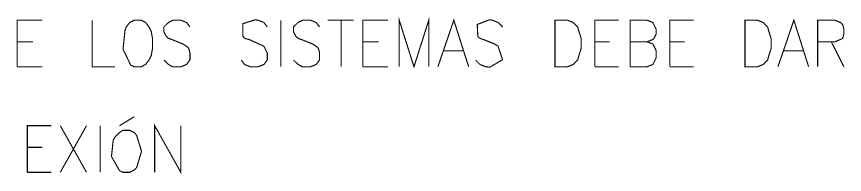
# Model space of a CAD drawing. Header units: millimetres. Extents: x -1355 to 3509, y -1443 to -567.
# Drawn here: x 3322.59 to 3355.38, y -744.01 to -737.74 of the extents above; entities that cross this region are included whole.
import ezdxf

# ---------------------------------------------------------------- set-up
doc = ezdxf.new("R2010")
doc.units = ezdxf.units.MM

msp = doc.modelspace()

# ---------------------------------------------------------------- linework, layer by layer
at = {"color": 0, "const_width": 0.045}
for points in [[(3337.749, -739.731), (3337.749, -737.884), (3338.333, -739.731), (3338.919, -737.884), (3338.919, -739.731)], [(3322.614, -739.731), (3322.614, -737.884), (3323.606, -737.884)], [(3325.585, -737.884), (3325.585, -739.731), (3326.488, -739.731)], [(3329.459, -738.153), (3329.324, -737.974), (3329.101, -737.884), (3328.784, -737.884), (3328.606, -737.974), (3328.424, -738.153), (3328.424, -738.335), (3328.515, -738.514), (3328.606, -738.605), (3328.74, -738.649), (3329.189, -738.831), (3329.324, -738.919), (3329.415, -739.01), (3329.459, -739.188), (3329.459, -739.461), (3329.324, -739.64), (3329.101, -739.731), (3328.784, -739.731), (3328.606, -739.64), (3328.424, -739.461)], [(3332.524, -738.153), (3332.389, -737.974), (3332.163, -737.884), (3332.034, -737.868), (3331.558, -738.021), (3331.55, -738.502), (3331.623, -738.605), (3331.803, -738.649), (3332.207, -738.831), (3332.389, -738.919), (3332.524, -739.188), (3332.524, -739.461), (3332.389, -739.64), (3332.163, -739.731), (3331.846, -739.731), (3331.623, -739.64), (3331.489, -739.461)], [(3333.063, -737.884), (3333.063, -739.731)], [(3334.594, -738.153), (3334.459, -737.974), (3334.236, -737.884), (3333.919, -737.884), (3333.741, -737.974), (3333.558, -738.153), (3333.558, -738.335), (3333.65, -738.514), (3333.741, -738.605), (3333.875, -738.649), (3334.324, -738.831), (3334.459, -738.919), (3334.55, -739.01), (3334.594, -739.188), (3334.594, -739.461), (3334.459, -739.64), (3334.236, -739.731), (3333.919, -739.731), (3333.741, -739.64), (3333.558, -739.461)], [(3334.911, -737.884), (3335.946, -737.884)], [(3335.45, -737.884), (3335.45, -739.731)], [(3336.307, -739.731), (3336.307, -737.884), (3337.298, -737.884)], [(3339.28, -739.731), (3339.911, -737.884), (3340.498, -739.731)], [(3341.847, -738.153), (3341.668, -737.974), (3341.442, -737.884), (3341.324, -737.866), (3340.838, -738.054), (3340.861, -738.531), (3340.946, -738.605), (3341.081, -738.649), (3341.533, -738.831), (3341.656, -738.904), (3341.844, -739.45), (3341.328, -739.751), (3341.172, -739.731), (3340.946, -739.64), (3340.767, -739.461)], [(3345.498, -739.731), (3345.498, -737.884), (3346.442, -737.884)], [(3346.893, -739.731), (3346.893, -737.884), (3347.568, -737.884), (3347.793, -737.974), (3347.929, -738.244), (3347.929, -738.423), (3347.838, -738.605), (3347.793, -738.649), (3347.568, -738.74), (3346.893, -738.74)], [(3348.469, -739.731), (3348.469, -737.884), (3349.416, -737.884)], [(3352.75, -739.731), (3353.38, -737.884), (3353.964, -739.731)], [(3354.325, -739.731), (3354.325, -737.884), (3355.002, -737.884), (3355.225, -737.974), (3355.316, -738.062), (3355.36, -738.244), (3355.36, -738.423), (3355.316, -738.605), (3355.225, -738.649), (3355.002, -738.74), (3354.325, -738.74)], [(3322.614, -738.74), (3323.245, -738.74)], [(3336.307, -738.74), (3336.937, -738.74)], [(3345.498, -738.74), (3346.081, -738.74)], [(3347.568, -738.74), (3347.793, -738.831), (3347.929, -739.1), (3347.929, -739.37), (3347.793, -739.64), (3347.568, -739.731), (3346.893, -739.731)], [(3348.469, -738.74), (3349.055, -738.74)], [(3354.864, -738.74), (3355.36, -739.731)], [(3339.506, -739.1), (3340.272, -739.1)], [(3352.973, -739.1), (3353.738, -739.1)], [(3322.614, -739.731), (3323.606, -739.731)], [(3336.307, -739.731), (3337.298, -739.731)], [(3345.498, -739.731), (3346.442, -739.731)], [(3348.469, -739.731), (3349.416, -739.731)], [(3326.668, -742.071), (3327.253, -741.714)], [(3323.019, -743.919), (3323.019, -742.071), (3323.963, -742.071)], [(3324.324, -742.071), (3325.362, -743.919)], [(3325.362, -742.071), (3324.324, -743.919)], [(3325.902, -742.071), (3325.902, -743.919)], [(3328.063, -743.919), (3328.063, -742.071), (3329.098, -743.919), (3329.098, -742.071)], [(3323.019, -742.928), (3323.606, -742.928)], [(3323.019, -743.919), (3323.963, -743.919)]]:
    msp.add_lwpolyline(points, dxfattribs=at)
for points in [[(3327.253, -737.884), (3327.072, -737.974), (3326.937, -738.153), (3326.888, -738.276), (3326.808, -739.03), (3327.113, -739.666), (3327.253, -739.731), (3327.523, -739.731), (3327.703, -739.64), (3327.837, -739.461), (3327.928, -739.279), (3327.975, -739.01), (3327.975, -738.605), (3327.928, -738.335), (3327.837, -738.153), (3327.703, -737.974), (3327.523, -737.884), (3327.253, -737.884)], [(3343.919, -739.731), (3343.919, -737.884), (3344.415, -737.884), (3344.641, -737.974), (3344.82, -738.153), (3344.867, -738.335), (3344.955, -738.605), (3344.955, -739.01), (3344.867, -739.279), (3344.82, -739.461), (3344.641, -739.64), (3344.415, -739.731), (3343.919, -739.731)], [(3351.442, -739.731), (3351.442, -737.884), (3351.938, -737.884), (3352.164, -737.974), (3352.342, -738.153), (3352.389, -738.335), (3352.477, -738.605), (3352.477, -739.01), (3352.389, -739.279), (3352.342, -739.461), (3352.164, -739.64), (3351.938, -739.731), (3351.442, -739.731)], [(3326.802, -742.253), (3326.668, -742.344), (3326.488, -742.523), (3326.421, -742.637), (3326.351, -743.294), (3326.67, -743.854), (3326.802, -743.919), (3327.072, -743.919), (3327.253, -743.831), (3327.348, -743.728), (3327.541, -743.089), (3327.348, -742.45), (3327.253, -742.344), (3327.072, -742.253), (3326.802, -742.253)]]:
    msp.add_lwpolyline(points, close=True, dxfattribs=at)

doc.saveas('drawing.dxf')
